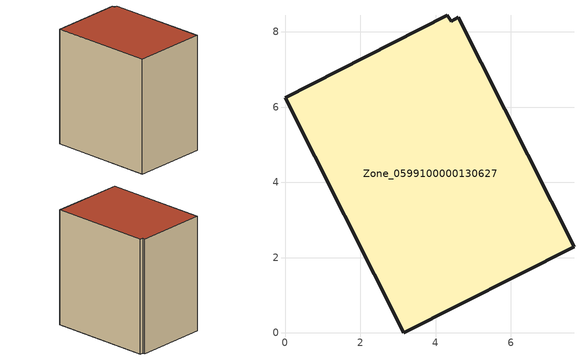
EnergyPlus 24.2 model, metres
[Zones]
Zone_0599100000130627
 floor ground (C_G): 3.16,0 0,6.25 4.32,8.44 4.42,8.29 4.6,8.38 7.68,2.29 z0
 wall outside (C_F): 3.16,0 7.68,2.29 4.6,8.38 4.42,8.29 4.32,8.44 0,6.25 3.16,0 z0:7.82
 roof outside (C_R): 0,6.25 3.16,0 7.68,2.29 4.6,8.38 4.42,8.29 4.32,8.44 z7.82
[BUILDING]
Pand.0599100000130627: North Axis=0; Terrain=City; Loads Convergence Tolerance Value=0.04; Temperature Convergence Tolerance Value=0.4; Solar Distribution=FullExterior; Maximum Number of Warmup Days=25; Minimum Number of Warmup Days=1
[Site:Location]
Rotterdam.The.Hague.AP_ZH_NLD Design_Conditions: Latitude=51.96; Longitude=4.45; Time Zone=1; Elevation=-4.5
[SITE:GROUNDTEMPERATURE:BUILDINGSURFACE]
18, 18, 18, 18, 18, 18, 18, 18, 18, 18, 18, 18
[MATERIAL] Thermal Absorptance=0.9; Solar Absorptance=0.7; Visible Absorptance=0.7
Name | Roughness | Thickness | Conductivity | Density | Specific Heat
G.TI.1946 | MediumSmooth | 0.15 | 1 | 540 | 1210
F.TI.1946 | Rough | 0.3 | 0.857143 | 1920 | 840
R.TI.1946 | MediumRough | 0.2 | 0.1 | 1500 | 1000
[CONSTRUCTION]
C_G: G.TI.1946
C_F: F.TI.1946
C_R: R.TI.1946
[ZONE]
Zone_0599100000130627: Type=1; Multiplier=1; Ceiling Height=Autocalculate; Volume=Autocalculate; Floor Area=autocalculate; Part of Total Floor Area=Yes
[ZONEINFILTRATION:DESIGNFLOWRATE]
Infil_Zone_0599100000130627: Zone or ZoneList or Space or SpaceList=Zone_0599100000130627; Schedule=AlwaysOn; Design Flow Rate Calculation Method=Flow/Area; Flow Rate per Floor Area=0.003; Constant Term Coefficient=1; Temperature Term Coefficient=0; Velocity Term Coefficient=0; Velocity Squared Term Coefficient=0
[HVACTEMPLATE:ZONE:IDEALLOADSAIRSYSTEM]
Zone_0599100000130627: Maximum Heating Supply Air Temperature=50; Minimum Cooling Supply Air Temperature=13; Maximum Heating Supply Air Humidity Ratio=0.0156; Minimum Cooling Supply Air Humidity Ratio=0.0077; Heating Limit=NoLimit; Cooling Limit=NoLimit; Dehumidification Control Type=ConstantSensibleHeatRatio; Cooling Sensible Heat Ratio=0.7; Dehumidification Setpoint=60; Humidification Control Type=None; Humidification Setpoint=30; Outdoor Air Method=None; Outdoor Air Flow Rate per Person=0.00944; Outdoor Air Flow Rate per Zone Floor Area=0; Outdoor Air Flow Rate per Zone=0; Demand Controlled Ventilation Type=None; Outdoor Air Economizer Type=NoEconomizer; Heat Recovery Type=None; Sensible Heat Recovery Effectiveness=0.7; Latent Heat Recovery Effectiveness=0.65
[ZONECONTROL:THERMOSTAT]
ThermostatControl_Zone_0599100000130627: Zone or ZoneList=Zone_0599100000130627; Control Type Schedule=DualSetpointControlType; Control 1=Thermostat_Zone_0599100000130627; Temperature Difference Between Cutout And Setpoint=0
[THERMOSTATSETPOINT:DUALSETPOINT]
Thermostat_Zone_0599100000130627: Heating Setpoint Temperature Schedule=HeatingSetpoint_Zone_0599100000130627; Cooling Setpoint Temperature Schedule=CoolingSetpoint_Zone_0599100000130627
[SCHEDULE:COMPACT]
HeatingSetpoint_Zone_0599100000130627: Through: 12/31, For: AllDays, Until: 24:00, 21
CoolingSetpoint_Zone_0599100000130627: Through: 12/31, For: AllDays, Until: 24:00, 24
DualSetpointControlType: Through: 12/31, For: AllDays, Until: 24:00, 4
AlwaysOn: Through: 12/31, For: AllDays, Until: 24:00, 1
